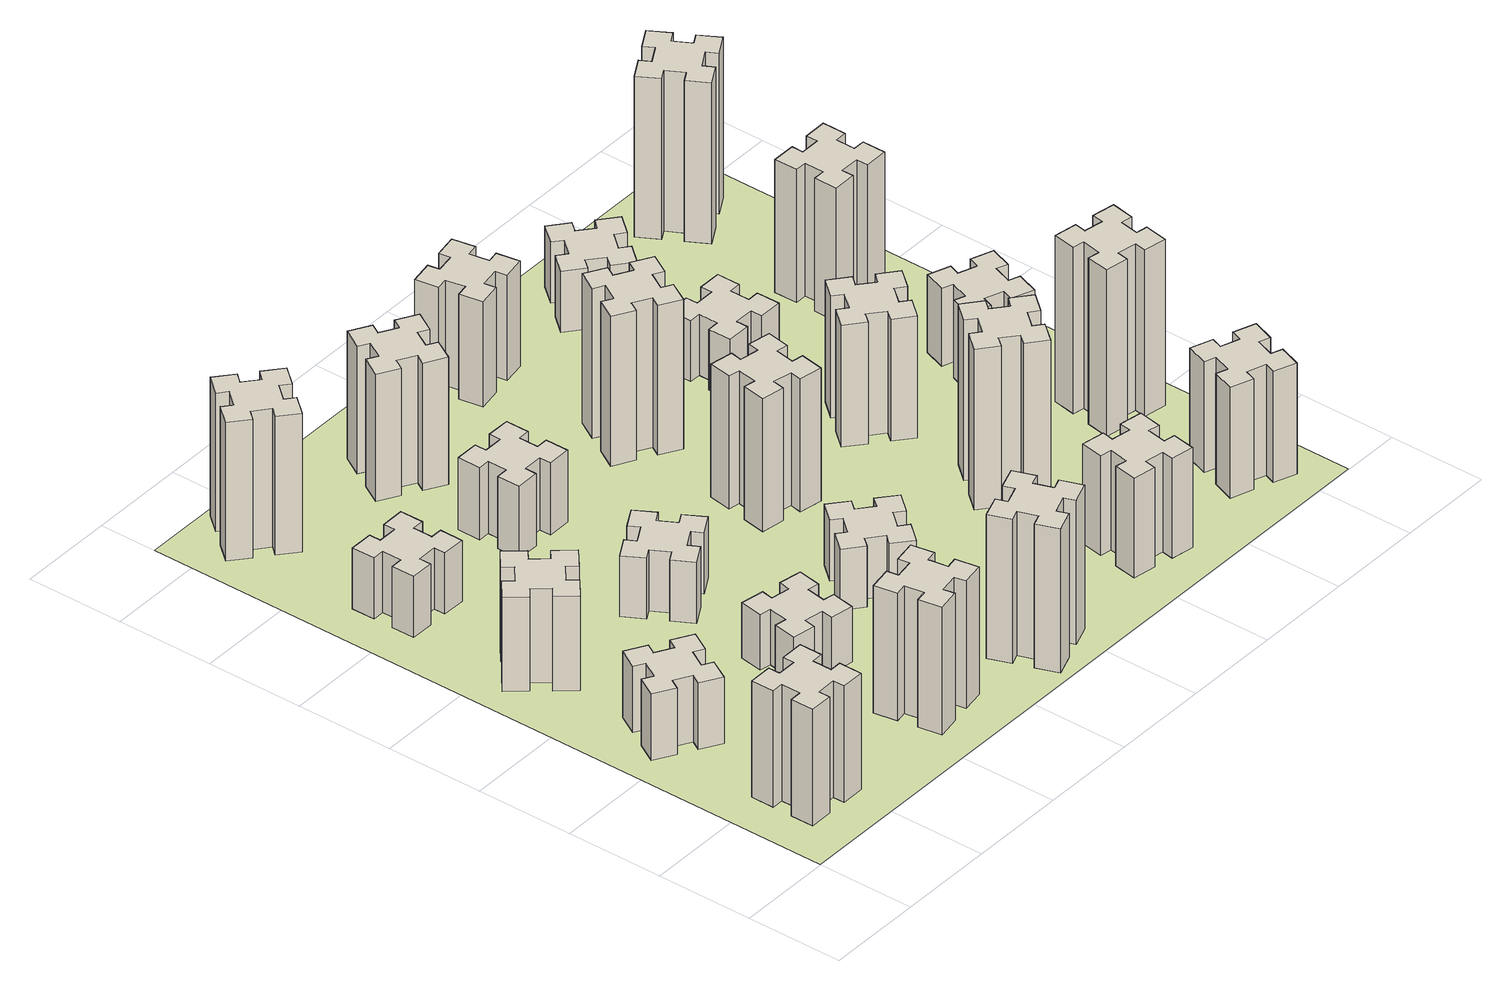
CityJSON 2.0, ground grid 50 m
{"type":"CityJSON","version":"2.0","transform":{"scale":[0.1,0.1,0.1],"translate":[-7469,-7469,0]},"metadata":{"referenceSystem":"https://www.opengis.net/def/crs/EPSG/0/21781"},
"CityObjects":{
"building1":{"type":"Building","attributes":{"class":"1000","function":"1000","usage":"1000","yearOfConstruction":2016,"roofType":"1000","measuredHeight":63,"storeysAboveGround":30,"storeysBelowGround":0},"geometry":[{"type":"Solid","lod":"1","boundaries":[[[[0,1,2,3,4,5,6,7,8,9,10,11,12,13,14,15,16,17,18,19]],[[17,16,20,21]],[[16,15,22,20]],[[15,14,23,22]],[[14,13,24,23]],[[13,12,25,24]],[[12,11,26,25]],[[11,10,27,26]],[[10,9,28,27]],[[9,8,29,28]],[[8,7,30,29]],[[7,6,31,30]],[[6,5,32,31]],[[5,4,33,32]],[[4,3,34,33]],[[3,2,35,34]],[[2,1,36,35]],[[1,0,37,36]],[[0,19,38,37]],[[19,18,39,38]],[[18,17,21,39]],[[24,25,26,27,28,29,30,31,32,33,34,35,36,37,38,39,21,20,22,23]]]]}]},
"building2":{"type":"Building","attributes":{"class":"1000","function":"1000","usage":"1000","yearOfConstruction":2016,"roofType":"1000","measuredHeight":36,"storeysAboveGround":30,"storeysBelowGround":0},"geometry":[{"type":"Solid","lod":"1","boundaries":[[[[40,41,42,43,44,45,46,47,48,49,50,51,52,53,54,55,56,57,58,59]],[[57,56,60,61]],[[56,55,62,60]],[[55,54,63,62]],[[54,53,64,63]],[[53,52,65,64]],[[52,51,66,65]],[[51,50,67,66]],[[50,49,68,67]],[[49,48,69,68]],[[48,47,70,69]],[[47,46,71,70]],[[46,45,72,71]],[[45,44,73,72]],[[44,43,74,73]],[[43,42,75,74]],[[42,41,76,75]],[[41,40,77,76]],[[40,59,78,77]],[[59,58,79,78]],[[58,57,61,79]],[[64,65,66,67,68,69,70,71,72,73,74,75,76,77,78,79,61,60,62,63]]]]}]},
"building3":{"type":"Building","attributes":{"class":"1000","function":"1000","usage":"1000","yearOfConstruction":2016,"roofType":"1000","measuredHeight":51,"storeysAboveGround":30,"storeysBelowGround":0},"geometry":[{"type":"Solid","lod":"1","boundaries":[[[[80,81,82,83,84,85,86,87,88,89,90,91,92,93,94,95,96,97,98,99]],[[97,96,100,101]],[[96,95,102,100]],[[95,94,103,102]],[[94,93,104,103]],[[93,92,105,104]],[[92,91,106,105]],[[91,90,107,106]],[[90,89,108,107]],[[89,88,109,108]],[[88,87,110,109]],[[87,86,111,110]],[[86,85,112,111]],[[85,84,113,112]],[[84,83,114,113]],[[83,82,115,114]],[[82,81,116,115]],[[81,80,117,116]],[[80,99,118,117]],[[99,98,119,118]],[[98,97,101,119]],[[104,105,106,107,108,109,110,111,112,113,114,115,116,117,118,119,101,100,102,103]]]]}]},
"building4":{"type":"Building","attributes":{"class":"1000","function":"1000","usage":"1000","yearOfConstruction":2016,"roofType":"1000","measuredHeight":33,"storeysAboveGround":30,"storeysBelowGround":0},"geometry":[{"type":"Solid","lod":"1","boundaries":[[[[120,121,122,123,124,125,126,127,128,129,130,131,132,133,134,135,136,137,138,139]],[[137,136,140,141]],[[136,135,142,140]],[[135,134,143,142]],[[134,133,144,143]],[[133,132,145,144]],[[132,131,146,145]],[[131,130,147,146]],[[130,129,148,147]],[[129,128,149,148]],[[128,127,150,149]],[[127,126,151,150]],[[126,125,152,151]],[[125,124,153,152]],[[124,123,154,153]],[[123,122,155,154]],[[122,121,156,155]],[[121,120,157,156]],[[120,139,158,157]],[[139,138,159,158]],[[138,137,141,159]],[[144,145,146,147,148,149,150,151,152,153,154,155,156,157,158,159,141,140,142,143]]]]}]},
"building5":{"type":"Building","attributes":{"class":"1000","function":"1000","usage":"1000","yearOfConstruction":2016,"roofType":"1000","measuredHeight":69,"storeysAboveGround":30,"storeysBelowGround":0},"geometry":[{"type":"Solid","lod":"1","boundaries":[[[[160,161,162,163,164,165,166,167,168,169,170,171,172,173,174,175,176,177,178,179]],[[177,176,180,181]],[[176,175,182,180]],[[175,174,183,182]],[[174,173,184,183]],[[173,172,185,184]],[[172,171,186,185]],[[171,170,187,186]],[[170,169,188,187]],[[169,168,189,188]],[[168,167,190,189]],[[167,166,191,190]],[[166,165,192,191]],[[165,164,193,192]],[[164,163,194,193]],[[163,162,195,194]],[[162,161,196,195]],[[161,160,197,196]],[[160,179,198,197]],[[179,178,199,198]],[[178,177,181,199]],[[184,185,186,187,188,189,190,191,192,193,194,195,196,197,198,199,181,180,182,183]]]]}]},
"building6":{"type":"Building","attributes":{"class":"1000","function":"1000","usage":"1000","yearOfConstruction":2016,"roofType":"1000","measuredHeight":75,"storeysAboveGround":30,"storeysBelowGround":0},"geometry":[{"type":"Solid","lod":"1","boundaries":[[[[200,201,202,203,204,205,206,207,208,209,210,211,212,213,214,215,216,217,218,219]],[[217,216,220,221]],[[216,215,222,220]],[[215,214,223,222]],[[214,213,224,223]],[[213,212,225,224]],[[212,211,226,225]],[[211,210,227,226]],[[210,209,228,227]],[[209,208,229,228]],[[208,207,230,229]],[[207,206,231,230]],[[206,205,232,231]],[[205,204,233,232]],[[204,203,234,233]],[[203,202,235,234]],[[202,201,236,235]],[[201,200,237,236]],[[200,219,238,237]],[[219,218,239,238]],[[218,217,221,239]],[[224,225,226,227,228,229,230,231,232,233,234,235,236,237,238,239,221,220,222,223]]]]}]},
"building7":{"type":"Building","attributes":{"class":"1000","function":"1000","usage":"1000","yearOfConstruction":2016,"roofType":"1000","measuredHeight":30,"storeysAboveGround":30,"storeysBelowGround":0},"geometry":[{"type":"Solid","lod":"1","boundaries":[[[[240,241,242,243,244,245,246,247,248,249,250,251,252,253,254,255,256,257,258,259]],[[257,256,260,261]],[[256,255,262,260]],[[255,254,263,262]],[[254,253,264,263]],[[253,252,265,264]],[[252,251,266,265]],[[251,250,267,266]],[[250,249,268,267]],[[249,248,269,268]],[[248,247,270,269]],[[247,246,271,270]],[[246,245,272,271]],[[245,244,273,272]],[[244,243,274,273]],[[243,242,275,274]],[[242,241,276,275]],[[241,240,277,276]],[[240,259,278,277]],[[259,258,279,278]],[[258,257,261,279]],[[264,265,266,267,268,269,270,271,272,273,274,275,276,277,278,279,261,260,262,263]]]]}]},
"building8":{"type":"Building","attributes":{"class":"1000","function":"1000","usage":"1000","yearOfConstruction":2016,"roofType":"1000","measuredHeight":33,"storeysAboveGround":30,"storeysBelowGround":0},"geometry":[{"type":"Solid","lod":"1","boundaries":[[[[280,281,282,283,284,285,286,287,288,289,290,291,292,293,294,295,296,297,298,299]],[[297,296,300,301]],[[296,295,302,300]],[[295,294,303,302]],[[294,293,304,303]],[[293,292,305,304]],[[292,291,306,305]],[[291,290,307,306]],[[290,289,308,307]],[[289,288,309,308]],[[288,287,310,309]],[[287,286,311,310]],[[286,285,312,311]],[[285,284,313,312]],[[284,283,314,313]],[[283,282,315,314]],[[282,281,316,315]],[[281,280,317,316]],[[280,299,318,317]],[[299,298,319,318]],[[298,297,301,319]],[[304,305,306,307,308,309,310,311,312,313,314,315,316,317,318,319,301,300,302,303]]]]}]},
"building9":{"type":"Building","attributes":{"class":"1000","function":"1000","usage":"1000","yearOfConstruction":2016,"roofType":"1000","measuredHeight":39,"storeysAboveGround":30,"storeysBelowGround":0},"geometry":[{"type":"Solid","lod":"1","boundaries":[[[[320,321,322,323,324,325,326,327,328,329,330,331,332,333,334,335,336,337,338,339]],[[337,336,340,341]],[[336,335,342,340]],[[335,334,343,342]],[[334,333,344,343]],[[333,332,345,344]],[[332,331,346,345]],[[331,330,347,346]],[[330,329,348,347]],[[329,328,349,348]],[[328,327,350,349]],[[327,326,351,350]],[[326,325,352,351]],[[325,324,353,352]],[[324,323,354,353]],[[323,322,355,354]],[[322,321,356,355]],[[321,320,357,356]],[[320,339,358,357]],[[339,338,359,358]],[[338,337,341,359]],[[344,345,346,347,348,349,350,351,352,353,354,355,356,357,358,359,341,340,342,343]]]]}]},
"building10":{"type":"Building","attributes":{"class":"1000","function":"1000","usage":"1000","yearOfConstruction":2016,"roofType":"1000","measuredHeight":78,"storeysAboveGround":30,"storeysBelowGround":0},"geometry":[{"type":"Solid","lod":"1","boundaries":[[[[360,361,362,363,364,365,366,367,368,369,370,371,372,373,374,375,376,377,378,379]],[[377,376,380,381]],[[376,375,382,380]],[[375,374,383,382]],[[374,373,384,383]],[[373,372,385,384]],[[372,371,386,385]],[[371,370,387,386]],[[370,369,388,387]],[[369,368,389,388]],[[368,367,390,389]],[[367,366,391,390]],[[366,365,392,391]],[[365,364,393,392]],[[364,363,394,393]],[[363,362,395,394]],[[362,361,396,395]],[[361,360,397,396]],[[360,379,398,397]],[[379,378,399,398]],[[378,377,381,399]],[[384,385,386,387,388,389,390,391,392,393,394,395,396,397,398,399,381,380,382,383]]]]}]},
"building11":{"type":"Building","attributes":{"class":"1000","function":"1000","usage":"1000","yearOfConstruction":2016,"roofType":"1000","measuredHeight":69,"storeysAboveGround":30,"storeysBelowGround":0},"geometry":[{"type":"Solid","lod":"1","boundaries":[[[[400,401,402,403,404,405,406,407,408,409,410,411,412,413,414,415,416,417,418,419]],[[417,416,420,421]],[[416,415,422,420]],[[415,414,423,422]],[[414,413,424,423]],[[413,412,425,424]],[[412,411,426,425]],[[411,410,427,426]],[[410,409,428,427]],[[409,408,429,428]],[[408,407,430,429]],[[407,406,431,430]],[[406,405,432,431]],[[405,404,433,432]],[[404,403,434,433]],[[403,402,435,434]],[[402,401,436,435]],[[401,400,437,436]],[[400,419,438,437]],[[419,418,439,438]],[[418,417,421,439]],[[424,425,426,427,428,429,430,431,432,433,434,435,436,437,438,439,421,420,422,423]]]]}]},
"building12":{"type":"Building","attributes":{"class":"1000","function":"1000","usage":"1000","yearOfConstruction":2016,"roofType":"1000","measuredHeight":33,"storeysAboveGround":30,"storeysBelowGround":0},"geometry":[{"type":"Solid","lod":"1","boundaries":[[[[440,441,442,443,444,445,446,447,448,449,450,451,452,453,454,455,456,457,458,459]],[[457,456,460,461]],[[456,455,462,460]],[[455,454,463,462]],[[454,453,464,463]],[[453,452,465,464]],[[452,451,466,465]],[[451,450,467,466]],[[450,449,468,467]],[[449,448,469,468]],[[448,447,470,469]],[[447,446,471,470]],[[446,445,472,471]],[[445,444,473,472]],[[444,443,474,473]],[[443,442,475,474]],[[442,441,476,475]],[[441,440,477,476]],[[440,459,478,477]],[[459,458,479,478]],[[458,457,461,479]],[[464,465,466,467,468,469,470,471,472,473,474,475,476,477,478,479,461,460,462,463]]]]}]},
"building13":{"type":"Building","attributes":{"class":"1000","function":"1000","usage":"1000","yearOfConstruction":2016,"roofType":"1000","measuredHeight":72,"storeysAboveGround":30,"storeysBelowGround":0},"geometry":[{"type":"Solid","lod":"1","boundaries":[[[[480,481,482,483,484,485,486,487,488,489,490,491,492,493,494,495,496,497,498,499]],[[497,496,500,501]],[[496,495,502,500]],[[495,494,503,502]],[[494,493,504,503]],[[493,492,505,504]],[[492,491,506,505]],[[491,490,507,506]],[[490,489,508,507]],[[489,488,509,508]],[[488,487,510,509]],[[487,486,511,510]],[[486,485,512,511]],[[485,484,513,512]],[[484,483,514,513]],[[483,482,515,514]],[[482,481,516,515]],[[481,480,517,516]],[[480,499,518,517]],[[499,498,519,518]],[[498,497,501,519]],[[504,505,506,507,508,509,510,511,512,513,514,515,516,517,518,519,501,500,502,503]]]]}]},
"building14":{"type":"Building","attributes":{"class":"1000","function":"1000","usage":"1000","yearOfConstruction":2016,"roofType":"1000","measuredHeight":81,"storeysAboveGround":30,"storeysBelowGround":0},"geometry":[{"type":"Solid","lod":"1","boundaries":[[[[520,521,522,523,524,525,526,527,528,529,530,531,532,533,534,535,536,537,538,539]],[[537,536,540,541]],[[536,535,542,540]],[[535,534,543,542]],[[534,533,544,543]],[[533,532,545,544]],[[532,531,546,545]],[[531,530,547,546]],[[530,529,548,547]],[[529,528,549,548]],[[528,527,550,549]],[[527,526,551,550]],[[526,525,552,551]],[[525,524,553,552]],[[524,523,554,553]],[[523,522,555,554]],[[522,521,556,555]],[[521,520,557,556]],[[520,539,558,557]],[[539,538,559,558]],[[538,537,541,559]],[[544,545,546,547,548,549,550,551,552,553,554,555,556,557,558,559,541,540,542,543]]]]}]},
"building15":{"type":"Building","attributes":{"class":"1000","function":"1000","usage":"1000","yearOfConstruction":2016,"roofType":"1000","measuredHeight":54,"storeysAboveGround":30,"storeysBelowGround":0},"geometry":[{"type":"Solid","lod":"1","boundaries":[[[[560,561,562,563,564,565,566,567,568,569,570,571,572,573,574,575,576,577,578,579]],[[577,576,580,581]],[[576,575,582,580]],[[575,574,583,582]],[[574,573,584,583]],[[573,572,585,584]],[[572,571,586,585]],[[571,570,587,586]],[[570,569,588,587]],[[569,568,589,588]],[[568,567,590,589]],[[567,566,591,590]],[[566,565,592,591]],[[565,564,593,592]],[[564,563,594,593]],[[563,562,595,594]],[[562,561,596,595]],[[561,560,597,596]],[[560,579,598,597]],[[579,578,599,598]],[[578,577,581,599]],[[584,585,586,587,588,589,590,591,592,593,594,595,596,597,598,599,581,580,582,583]]]]}]},
"building16":{"type":"Building","attributes":{"class":"1000","function":"1000","usage":"1000","yearOfConstruction":2016,"roofType":"1000","measuredHeight":57,"storeysAboveGround":30,"storeysBelowGround":0},"geometry":[{"type":"Solid","lod":"1","boundaries":[[[[600,601,602,603,604,605,606,607,608,609,610,611,612,613,614,615,616,617,618,619]],[[617,616,620,621]],[[616,615,622,620]],[[615,614,623,622]],[[614,613,624,623]],[[613,612,625,624]],[[612,611,626,625]],[[611,610,627,626]],[[610,609,628,627]],[[609,608,629,628]],[[608,607,630,629]],[[607,606,631,630]],[[606,605,632,631]],[[605,604,633,632]],[[604,603,634,633]],[[603,602,635,634]],[[602,601,636,635]],[[601,600,637,636]],[[600,619,638,637]],[[619,618,639,638]],[[618,617,621,639]],[[624,625,626,627,628,629,630,631,632,633,634,635,636,637,638,639,621,620,622,623]]]]}]},
"building17":{"type":"Building","attributes":{"class":"1000","function":"1000","usage":"1000","yearOfConstruction":2016,"roofType":"1000","measuredHeight":87,"storeysAboveGround":30,"storeysBelowGround":0},"geometry":[{"type":"Solid","lod":"1","boundaries":[[[[640,641,642,643,644,645,646,647,648,649,650,651,652,653,654,655,656,657,658,659]],[[657,656,660,661]],[[656,655,662,660]],[[655,654,663,662]],[[654,653,664,663]],[[653,652,665,664]],[[652,651,666,665]],[[651,650,667,666]],[[650,649,668,667]],[[649,648,669,668]],[[648,647,670,669]],[[647,646,671,670]],[[646,645,672,671]],[[645,644,673,672]],[[644,643,674,673]],[[643,642,675,674]],[[642,641,676,675]],[[641,640,677,676]],[[640,659,678,677]],[[659,658,679,678]],[[658,657,661,679]],[[664,665,666,667,668,669,670,671,672,673,674,675,676,677,678,679,661,660,662,663]]]]}]},
"building18":{"type":"Building","attributes":{"class":"1000","function":"1000","usage":"1000","yearOfConstruction":2016,"roofType":"1000","measuredHeight":66,"storeysAboveGround":30,"storeysBelowGround":0},"geometry":[{"type":"Solid","lod":"1","boundaries":[[[[680,681,682,683,684,685,686,687,688,689,690,691,692,693,694,695,696,697,698,699]],[[697,696,700,701]],[[696,695,702,700]],[[695,694,703,702]],[[694,693,704,703]],[[693,692,705,704]],[[692,691,706,705]],[[691,690,707,706]],[[690,689,708,707]],[[689,688,709,708]],[[688,687,710,709]],[[687,686,711,710]],[[686,685,712,711]],[[685,684,713,712]],[[684,683,714,713]],[[683,682,715,714]],[[682,681,716,715]],[[681,680,717,716]],[[680,699,718,717]],[[699,698,719,718]],[[698,697,701,719]],[[704,705,706,707,708,709,710,711,712,713,714,715,716,717,718,719,701,700,702,703]]]]}]},
"building19":{"type":"Building","attributes":{"class":"1000","function":"1000","usage":"1000","yearOfConstruction":2016,"roofType":"1000","measuredHeight":33,"storeysAboveGround":30,"storeysBelowGround":0},"geometry":[{"type":"Solid","lod":"1","boundaries":[[[[720,721,722,723,724,725,726,727,728,729,730,731,732,733,734,735,736,737,738,739]],[[737,736,740,741]],[[736,735,742,740]],[[735,734,743,742]],[[734,733,744,743]],[[733,732,745,744]],[[732,731,746,745]],[[731,730,747,746]],[[730,729,748,747]],[[729,728,749,748]],[[728,727,750,749]],[[727,726,751,750]],[[726,725,752,751]],[[725,724,753,752]],[[724,723,754,753]],[[723,722,755,754]],[[722,721,756,755]],[[721,720,757,756]],[[720,739,758,757]],[[739,738,759,758]],[[738,737,741,759]],[[744,745,746,747,748,749,750,751,752,753,754,755,756,757,758,759,741,740,742,743]]]]}]},
"building20":{"type":"Building","attributes":{"class":"1000","function":"1000","usage":"1000","yearOfConstruction":2016,"roofType":"1000","measuredHeight":60,"storeysAboveGround":30,"storeysBelowGround":0},"geometry":[{"type":"Solid","lod":"1","boundaries":[[[[760,761,762,763,764,765,766,767,768,769,770,771,772,773,774,775,776,777,778,779]],[[777,776,780,781]],[[776,775,782,780]],[[775,774,783,782]],[[774,773,784,783]],[[773,772,785,784]],[[772,771,786,785]],[[771,770,787,786]],[[770,769,788,787]],[[769,768,789,788]],[[768,767,790,789]],[[767,766,791,790]],[[766,765,792,791]],[[765,764,793,792]],[[764,763,794,793]],[[763,762,795,794]],[[762,761,796,795]],[[761,760,797,796]],[[760,779,798,797]],[[779,778,799,798]],[[778,777,781,799]],[[784,785,786,787,788,789,790,791,792,793,794,795,796,797,798,799,781,780,782,783]]]]}]},
"building21":{"type":"Building","attributes":{"class":"1000","function":"1000","usage":"1000","yearOfConstruction":2016,"roofType":"1000","measuredHeight":33,"storeysAboveGround":30,"storeysBelowGround":0},"geometry":[{"type":"Solid","lod":"1","boundaries":[[[[800,801,802,803,804,805,806,807,808,809,810,811,812,813,814,815,816,817,818,819]],[[817,816,820,821]],[[816,815,822,820]],[[815,814,823,822]],[[814,813,824,823]],[[813,812,825,824]],[[812,811,826,825]],[[811,810,827,826]],[[810,809,828,827]],[[809,808,829,828]],[[808,807,830,829]],[[807,806,831,830]],[[806,805,832,831]],[[805,804,833,832]],[[804,803,834,833]],[[803,802,835,834]],[[802,801,836,835]],[[801,800,837,836]],[[800,819,838,837]],[[819,818,839,838]],[[818,817,821,839]],[[824,825,826,827,828,829,830,831,832,833,834,835,836,837,838,839,821,820,822,823]]]]}]},
"building22":{"type":"Building","attributes":{"class":"1000","function":"1000","usage":"1000","yearOfConstruction":2016,"roofType":"1000","measuredHeight":90,"storeysAboveGround":30,"storeysBelowGround":0},"geometry":[{"type":"Solid","lod":"1","boundaries":[[[[840,841,842,843,844,845,846,847,848,849,850,851,852,853,854,855,856,857,858,859]],[[857,856,860,861]],[[856,855,862,860]],[[855,854,863,862]],[[854,853,864,863]],[[853,852,865,864]],[[852,851,866,865]],[[851,850,867,866]],[[850,849,868,867]],[[849,848,869,868]],[[848,847,870,869]],[[847,846,871,870]],[[846,845,872,871]],[[845,844,873,872]],[[844,843,874,873]],[[843,842,875,874]],[[842,841,876,875]],[[841,840,877,876]],[[840,859,878,877]],[[859,858,879,878]],[[858,857,861,879]],[[864,865,866,867,868,869,870,871,872,873,874,875,876,877,878,879,861,860,862,863]]]]}]},
"building23":{"type":"Building","attributes":{"class":"1000","function":"1000","usage":"1000","yearOfConstruction":2016,"roofType":"1000","measuredHeight":42,"storeysAboveGround":30,"storeysBelowGround":0},"geometry":[{"type":"Solid","lod":"1","boundaries":[[[[880,881,882,883,884,885,886,887,888,889,890,891,892,893,894,895,896,897,898,899]],[[897,896,900,901]],[[896,895,902,900]],[[895,894,903,902]],[[894,893,904,903]],[[893,892,905,904]],[[892,891,906,905]],[[891,890,907,906]],[[890,889,908,907]],[[889,888,909,908]],[[888,887,910,909]],[[887,886,911,910]],[[886,885,912,911]],[[885,884,913,912]],[[884,883,914,913]],[[883,882,915,914]],[[882,881,916,915]],[[881,880,917,916]],[[880,899,918,917]],[[899,898,919,918]],[[898,897,901,919]],[[904,905,906,907,908,909,910,911,912,913,914,915,916,917,918,919,901,900,902,903]]]]}]},
"building24":{"type":"Building","attributes":{"class":"1000","function":"1000","usage":"1000","yearOfConstruction":2016,"roofType":"1000","measuredHeight":72,"storeysAboveGround":30,"storeysBelowGround":0},"geometry":[{"type":"Solid","lod":"1","boundaries":[[[[920,921,922,923,924,925,926,927,928,929,930,931,932,933,934,935,936,937,938,939]],[[937,936,940,941]],[[936,935,942,940]],[[935,934,943,942]],[[934,933,944,943]],[[933,932,945,944]],[[932,931,946,945]],[[931,930,947,946]],[[930,929,948,947]],[[929,928,949,948]],[[928,927,950,949]],[[927,926,951,950]],[[926,925,952,951]],[[925,924,953,952]],[[924,923,954,953]],[[923,922,955,954]],[[922,921,956,955]],[[921,920,957,956]],[[920,939,958,957]],[[939,938,959,958]],[[938,937,941,959]],[[944,945,946,947,948,949,950,951,952,953,954,955,956,957,958,959,941,940,942,943]]]]}]},
"building25":{"type":"Building","attributes":{"class":"1000","function":"1000","usage":"1000","yearOfConstruction":2016,"roofType":"1000","measuredHeight":87,"storeysAboveGround":30,"storeysBelowGround":0},"geometry":[{"type":"Solid","lod":"1","boundaries":[[[[960,961,962,963,964,965,966,967,968,969,970,971,972,973,974,975,976,977,978,979]],[[977,976,980,981]],[[976,975,982,980]],[[975,974,983,982]],[[974,973,984,983]],[[973,972,985,984]],[[972,971,986,985]],[[971,970,987,986]],[[970,969,988,987]],[[969,968,989,988]],[[968,967,990,989]],[[967,966,991,990]],[[966,965,992,991]],[[965,964,993,992]],[[964,963,994,993]],[[963,962,995,994]],[[962,961,996,995]],[[961,960,997,996]],[[960,979,998,997]],[[979,978,999,998]],[[978,977,981,999]],[[984,985,986,987,988,989,990,991,992,993,994,995,996,997,998,999,981,980,982,983]]]]}]},
"landuse1":{"type":"LandUse","attributes":{"name":"plot1","function":"1010"},"geometry":[{"type":"MultiSurface","lod":"1","boundaries":[[[1000,1001,1002,1003]]]}]}
},
"vertices":[
[265,425,0],[265,325,0],[205,325,0],[205,205,0],[325,205,0],[325,265,0],[425,265,0],[425,205,0],[545,205,0],[545,325,0],[485,325,0],[485,425,0],[545,425,0],[545,545,0],[425,545,0],[425,485,0],[325,485,0],[325,545,0],[205,545,0],[205,425,0],[325,485,630],[325,545,630],[425,485,630],[425,545,630],[545,545,630],[545,425,630],[485,425,630],[485,325,630],[545,325,630],[545,205,630],[425,205,630],[425,265,630],[325,265,630],[325,205,630],[205,205,630],[205,325,630],[265,325,630],[265,425,630],[205,425,630],[205,545,630],
[305,1214,0],[255,1127,0],[203,1157,0],[143,1053,0],[247,993,0],[277,1045,0],[364,995,0],[334,943,0],[438,883,0],[498,987,0],[446,1017,0],[496,1104,0],[548,1074,0],[608,1178,0],[504,1238,0],[474,1186,0],[387,1236,0],[417,1288,0],[313,1348,0],[253,1244,0],[387,1236,360],[417,1288,360],[474,1186,360],[504,1238,360],[608,1178,360],[548,1074,360],[496,1104,360],[446,1017,360],[498,987,360],[438,883,360],[334,943,360],[364,995,360],[277,1045,360],[247,993,360],[143,1053,360],[203,1157,360],[255,1127,360],[305,1214,360],[253,1244,360],[313,1348,360],
[492,1888,0],[427,1964,0],[473,2003,0],[396,2095,0],[304,2018,0],[343,1972,0],[266,1907,0],[228,1953,0],[136,1876,0],[213,1784,0],[259,1823,0],[323,1746,0],[277,1708,0],[354,1616,0],[446,1693,0],[408,1739,0],[484,1803,0],[523,1757,0],[615,1834,0],[538,1926,0],[484,1803,510],[523,1757,510],[408,1739,510],[446,1693,510],[354,1616,510],[277,1708,510],[323,1746,510],[259,1823,510],[213,1784,510],[136,1876,510],[228,1953,510],[266,1907,510],[343,1972,510],[304,2018,510],[396,2095,510],[473,2003,510],[427,1964,510],[492,1888,510],[538,1926,510],[615,1834,510],
[485,2545,0],[485,2645,0],[545,2645,0],[545,2765,0],[425,2765,0],[425,2705,0],[325,2705,0],[325,2765,0],[205,2765,0],[205,2645,0],[265,2645,0],[265,2545,0],[205,2545,0],[205,2425,0],[325,2425,0],[325,2485,0],[425,2485,0],[425,2425,0],[545,2425,0],[545,2545,0],[425,2485,330],[425,2425,330],[325,2485,330],[325,2425,330],[205,2425,330],[205,2545,330],[265,2545,330],[265,2645,330],[205,2645,330],[205,2765,330],[325,2765,330],[325,2705,330],[425,2705,330],[425,2765,330],[545,2765,330],[545,2645,330],[485,2645,330],[485,2545,330],[545,2545,330],[545,2425,330],
[1332,345,0],[1315,444,0],[1374,454,0],[1353,572,0],[1235,551,0],[1245,492,0],[1147,475,0],[1137,534,0],[1018,513,0],[1039,395,0],[1098,405,0],[1116,307,0],[1057,297,0],[1077,178,0],[1196,199,0],[1185,258,0],[1284,276,0],[1294,217,0],[1412,237,0],[1391,356,0],[1284,276,690],[1294,217,690],[1185,258,690],[1196,199,690],[1077,178,690],[1057,297,690],[1116,307,690],[1098,405,690],[1039,395,690],[1018,513,690],[1137,534,690],[1147,475,690],[1245,492,690],[1235,551,690],[1353,572,690],[1374,454,690],[1315,444,690],[1332,345,690],[1391,356,690],[1412,237,690],
[484,3487,0],[408,3552,0],[446,3598,0],[354,3675,0],[277,3583,0],[323,3544,0],[259,3468,0],[213,3506,0],[136,3414,0],[228,3337,0],[266,3383,0],[343,3319,0],[304,3273,0],[396,3196,0],[473,3288,0],[427,3326,0],[492,3403,0],[538,3364,0],[615,3456,0],[523,3533,0],[492,3403,750],[538,3364,750],[427,3326,750],[473,3288,750],[396,3196,750],[304,3273,750],[343,3319,750],[266,3383,750],[228,3337,750],[136,3414,750],[213,3506,750],[259,3468,750],[323,3544,750],[277,3583,750],[354,3675,750],[446,3598,750],[408,3552,750],[484,3487,750],[523,3533,750],[615,3456,750],
[1016,1084,0],[998,985,0],[939,996,0],[918,877,0],[1037,857,0],[1047,916,0],[1145,898,0],[1135,839,0],[1253,818,0],[1274,937,0],[1215,947,0],[1232,1045,0],[1291,1035,0],[1312,1153,0],[1194,1174,0],[1184,1115,0],[1085,1132,0],[1096,1191,0],[977,1212,0],[957,1094,0],[1085,1132,300],[1096,1191,300],[1184,1115,300],[1194,1174,300],[1312,1153,300],[1291,1035,300],[1232,1045,300],[1215,947,300],[1274,937,300],[1253,818,300],[1135,839,300],[1145,898,300],[1047,916,300],[1037,857,300],[918,877,300],[939,996,300],[998,985,300],[1016,1084,300],[957,1094,300],[977,1212,300],
[1127,1635,0],[1214,1685,0],[1244,1633,0],[1348,1693,0],[1288,1797,0],[1236,1767,0],[1186,1854,0],[1238,1884,0],[1178,1988,0],[1074,1928,0],[1104,1876,0],[1017,1826,0],[987,1878,0],[883,1818,0],[943,1714,0],[995,1744,0],[1045,1657,0],[993,1627,0],[1053,1523,0],[1157,1583,0],[1045,1657,330],[993,1627,330],[995,1744,330],[943,1714,330],[883,1818,330],[987,1878,330],[1017,1826,330],[1104,1876,330],[1074,1928,330],[1178,1988,330],[1238,1884,330],[1186,1854,330],[1236,1767,330],[1288,1797,330],[1348,1693,330],[1244,1633,330],[1214,1685,330],[1127,1635,330],[1157,1583,330],[1053,1523,330],
[1005,2645,0],[1005,2545,0],[945,2545,0],[945,2425,0],[1065,2425,0],[1065,2485,0],[1165,2485,0],[1165,2425,0],[1285,2425,0],[1285,2545,0],[1225,2545,0],[1225,2645,0],[1285,2645,0],[1285,2765,0],[1165,2765,0],[1165,2705,0],[1065,2705,0],[1065,2765,0],[945,2765,0],[945,2645,0],[1065,2705,390],[1065,2765,390],[1165,2705,390],[1165,2765,390],[1285,2765,390],[1285,2645,390],[1225,2645,390],[1225,2545,390],[1285,2545,390],[1285,2425,390],[1165,2425,390],[1165,2485,390],[1065,2485,390],[1065,2425,390],[945,2425,390],[945,2545,390],[1005,2545,390],[1005,2645,390],[945,2645,390],[945,2765,390],
[1976,266,0],[1942,360,0],[1998,380,0],[1957,493,0],[1844,452,0],[1865,396,0],[1771,362,0],[1750,418,0],[1637,377,0],[1679,264,0],[1735,285,0],[1769,191,0],[1713,170,0],[1754,57,0],[1867,99,0],[1846,155,0],[1940,189,0],[1960,133,0],[2073,174,0],[2032,287,0],[1940,189,780],[1960,133,780],[1846,155,780],[1867,99,780],[1754,57,780],[1713,170,780],[1769,191,780],[1735,285,780],[1679,264,780],[1637,377,780],[1750,418,780],[1771,362,780],[1865,396,780],[1844,452,780],[1957,493,780],[1998,380,780],[1942,360,780],[1976,266,780],[2032,287,780],[2073,174,780],
[1017,3165,0],[1104,3115,0],[1074,3063,0],[1178,3003,0],[1238,3107,0],[1186,3137,0],[1236,3224,0],[1288,3194,0],[1348,3298,0],[1244,3358,0],[1214,3306,0],[1127,3356,0],[1157,3408,0],[1053,3468,0],[993,3364,0],[1045,3334,0],[995,3247,0],[943,3277,0],[883,3173,0],[987,3113,0],[995,3247,690],[943,3277,690],[1045,3334,690],[993,3364,690],[1053,3468,690],[1157,3408,690],[1127,3356,690],[1214,3306,690],[1244,3358,690],[1348,3298,690],[1288,3194,690],[1236,3224,690],[1186,3137,690],[1238,3107,690],[1178,3003,690],[1074,3063,690],[1104,3115,690],[1017,3165,690],[987,3113,690],[883,3173,690],
[1703,1224,0],[1639,1148,0],[1593,1186,0],[1516,1094,0],[1608,1017,0],[1646,1063,0],[1723,999,0],[1684,953,0],[1776,876,0],[1853,968,0],[1807,1006,0],[1872,1083,0],[1918,1044,0],[1995,1136,0],[1903,1213,0],[1864,1167,0],[1788,1232,0],[1826,1278,0],[1734,1355,0],[1657,1263,0],[1788,1232,330],[1826,1278,330],[1864,1167,330],[1903,1213,330],[1995,1136,330],[1918,1044,330],[1872,1083,330],[1807,1006,330],[1853,968,330],[1776,876,330],[1684,953,330],[1723,999,330],[1646,1063,330],[1608,1017,330],[1516,1094,330],[1593,1186,330],[1639,1148,330],[1703,1224,330],[1657,1263,330],[1734,1355,330],
[2024,1955,0],[1925,1972,0],[1936,2031,0],[1817,2052,0],[1797,1934,0],[1856,1924,0],[1838,1825,0],[1779,1836,0],[1758,1717,0],[1877,1697,0],[1887,1756,0],[1985,1738,0],[1975,1679,0],[2093,1658,0],[2114,1777,0],[2055,1787,0],[2072,1885,0],[2131,1875,0],[2152,1993,0],[2034,2014,0],[2072,1885,720],[2131,1875,720],[2055,1787,720],[2114,1777,720],[2093,1658,720],[1975,1679,720],[1985,1738,720],[1887,1756,720],[1877,1697,720],[1758,1717,720],[1779,1836,720],[1838,1825,720],[1856,1924,720],[1797,1934,720],[1817,2052,720],[1936,2031,720],[1925,1972,720],[2024,1955,720],[2034,2014,720],[2152,1993,720],
[2054,2666,0],[1967,2716,0],[1997,2768,0],[1893,2828,0],[1833,2724,0],[1885,2694,0],[1835,2607,0],[1783,2637,0],[1723,2533,0],[1827,2473,0],[1857,2525,0],[1944,2475,0],[1914,2423,0],[2018,2363,0],[2078,2467,0],[2026,2497,0],[2076,2584,0],[2128,2554,0],[2188,2658,0],[2084,2718,0],[2076,2584,810],[2128,2554,810],[2026,2497,810],[2078,2467,810],[2018,2363,810],[1914,2423,810],[1944,2475,810],[1857,2525,810],[1827,2473,810],[1723,2533,810],[1783,2637,810],[1835,2607,810],[1885,2694,810],[1833,2724,810],[1893,2828,810],[1997,2768,810],[1967,2716,810],[2054,2666,810],[2084,2718,810],[2188,2658,810],
[2764,475,0],[2665,492,0],[2676,551,0],[2557,572,0],[2537,454,0],[2596,444,0],[2578,345,0],[2519,356,0],[2498,237,0],[2617,217,0],[2627,276,0],[2725,258,0],[2715,199,0],[2833,178,0],[2854,297,0],[2795,307,0],[2812,405,0],[2871,395,0],[2892,513,0],[2774,534,0],[2812,405,540],[2871,395,540],[2795,307,540],[2854,297,540],[2833,178,540],[2715,199,540],[2725,258,540],[2627,276,540],[2617,217,540],[2498,237,540],[2519,356,540],[2578,345,540],[2596,444,540],[2537,454,540],[2557,572,540],[2676,551,540],[2665,492,540],[2764,475,540],[2774,534,540],[2892,513,540],
[1738,3465,0],[1756,3367,0],[1697,3357,0],[1717,3238,0],[1836,3259,0],[1825,3318,0],[1924,3336,0],[1934,3277,0],[2052,3297,0],[2031,3416,0],[1972,3405,0],[1955,3504,0],[2014,3514,0],[1993,3632,0],[1875,3611,0],[1885,3552,0],[1787,3535,0],[1777,3594,0],[1658,3573,0],[1679,3455,0],[1787,3535,570],[1777,3594,570],[1885,3552,570],[1875,3611,570],[1993,3632,570],[2014,3514,570],[1955,3504,570],[1972,3405,570],[2031,3416,570],[2052,3297,570],[1934,3277,570],[1924,3336,570],[1825,3318,570],[1836,3259,570],[1717,3238,570],[1697,3357,570],[1756,3367,570],[1738,3465,570],[1679,3455,570],[1658,3573,570],
[2804,1167,0],[2728,1232,0],[2766,1278,0],[2674,1355,0],[2597,1263,0],[2643,1224,0],[2579,1148,0],[2533,1186,0],[2456,1094,0],[2548,1017,0],[2586,1063,0],[2663,999,0],[2624,953,0],[2716,876,0],[2793,968,0],[2747,1006,0],[2812,1083,0],[2858,1044,0],[2935,1136,0],[2843,1213,0],[2812,1083,870],[2858,1044,870],[2747,1006,870],[2793,968,870],[2716,876,870],[2624,953,870],[2663,999,870],[2586,1063,870],[2548,1017,870],[2456,1094,870],[2533,1186,870],[2579,1148,870],[2643,1224,870],[2597,1263,870],[2674,1355,870],[2766,1278,870],[2728,1232,870],[2804,1167,870],[2843,1213,870],[2935,1136,870],
[2747,1746,0],[2812,1823,0],[2858,1784,0],[2935,1876,0],[2843,1953,0],[2804,1907,0],[2728,1972,0],[2766,2018,0],[2674,2095,0],[2597,2003,0],[2643,1964,0],[2579,1888,0],[2533,1926,0],[2456,1834,0],[2548,1757,0],[2586,1803,0],[2663,1739,0],[2624,1693,0],[2716,1616,0],[2793,1708,0],[2663,1739,660],[2624,1693,660],[2586,1803,660],[2548,1757,660],[2456,1834,660],[2533,1926,660],[2579,1888,660],[2643,1964,660],[2597,2003,660],[2674,2095,660],[2766,2018,660],[2728,1972,660],[2804,1907,660],[2843,1953,660],[2935,1876,660],[2858,1784,660],[2812,1823,660],[2747,1746,660],[2793,1708,660],[2716,1616,660],
[2545,2485,0],[2645,2485,0],[2645,2425,0],[2765,2425,0],[2765,2545,0],[2705,2545,0],[2705,2645,0],[2765,2645,0],[2765,2765,0],[2645,2765,0],[2645,2705,0],[2545,2705,0],[2545,2765,0],[2425,2765,0],[2425,2645,0],[2485,2645,0],[2485,2545,0],[2425,2545,0],[2425,2425,0],[2545,2425,0],[2485,2545,330],[2425,2545,330],[2485,2645,330],[2425,2645,330],[2425,2765,330],[2545,2765,330],[2545,2705,330],[2645,2705,330],[2645,2765,330],[2765,2765,330],[2765,2645,330],[2705,2645,330],[2705,2545,330],[2765,2545,330],[2765,2425,330],[2645,2425,330],[2645,2485,330],[2545,2485,330],[2545,2425,330],[2425,2425,330],
[3351,289,0],[3445,255,0],[3424,199,0],[3537,157,0],[3578,270,0],[3522,291,0],[3556,385,0],[3612,364,0],[3653,477,0],[3540,518,0],[3520,462,0],[3426,496,0],[3447,552,0],[3334,593,0],[3293,480,0],[3349,460,0],[3315,366,0],[3259,387,0],[3217,274,0],[3330,233,0],[3315,366,600],[3259,387,600],[3349,460,600],[3293,480,600],[3334,593,600],[3447,552,600],[3426,496,600],[3520,462,600],[3540,518,600],[3653,477,600],[3612,364,600],[3556,385,600],[3522,291,600],[3578,270,600],[3537,157,600],[3424,199,600],[3445,255,600],[3351,289,600],[3330,233,600],[3217,274,600],
[2543,3444,0],[2479,3368,0],[2433,3406,0],[2356,3314,0],[2448,3237,0],[2486,3283,0],[2563,3219,0],[2524,3173,0],[2616,3096,0],[2693,3188,0],[2647,3226,0],[2712,3303,0],[2758,3264,0],[2835,3356,0],[2743,3433,0],[2704,3387,0],[2628,3452,0],[2666,3498,0],[2574,3575,0],[2497,3483,0],[2628,3452,330],[2666,3498,330],[2704,3387,330],[2743,3433,330],[2835,3356,330],[2758,3264,330],[2712,3303,330],[2647,3226,330],[2693,3188,330],[2616,3096,330],[2524,3173,330],[2563,3219,330],[2486,3283,330],[2448,3237,330],[2356,3314,330],[2433,3406,330],[2479,3368,330],[2543,3444,330],[2497,3483,330],[2574,3575,330],
[3367,1016,0],[3465,998,0],[3455,939,0],[3573,918,0],[3594,1037,0],[3535,1047,0],[3552,1145,0],[3611,1135,0],[3632,1253,0],[3514,1274,0],[3504,1215,0],[3405,1232,0],[3416,1291,0],[3297,1312,0],[3277,1194,0],[3336,1184,0],[3318,1085,0],[3259,1096,0],[3238,977,0],[3357,957,0],[3318,1085,900],[3259,1096,900],[3336,1184,900],[3277,1194,900],[3297,1312,900],[3416,1291,900],[3405,1232,900],[3504,1215,900],[3514,1274,900],[3632,1253,900],[3611,1135,900],[3552,1145,900],[3535,1047,900],[3594,1037,900],[3573,918,900],[3455,939,900],[3465,998,900],[3367,1016,900],[3357,957,900],[3238,977,900],
[3420,1842,0],[3326,1876,0],[3347,1932,0],[3234,1973,0],[3193,1860,0],[3249,1840,0],[3215,1746,0],[3159,1767,0],[3117,1654,0],[3230,1613,0],[3251,1669,0],[3345,1635,0],[3324,1579,0],[3437,1537,0],[3478,1650,0],[3422,1671,0],[3456,1765,0],[3512,1744,0],[3553,1857,0],[3440,1898,0],[3456,1765,420],[3512,1744,420],[3422,1671,420],[3478,1650,420],[3437,1537,420],[3324,1579,420],[3345,1635,420],[3251,1669,420],[3230,1613,420],[3117,1654,420],[3159,1767,420],[3215,1746,420],[3249,1840,420],[3193,1860,420],[3234,1973,420],[3347,1932,420],[3326,1876,420],[3420,1842,420],[3440,1898,420],[3553,1857,420],
[3385,2705,0],[3285,2705,0],[3285,2765,0],[3165,2765,0],[3165,2645,0],[3225,2645,0],[3225,2545,0],[3165,2545,0],[3165,2425,0],[3285,2425,0],[3285,2485,0],[3385,2485,0],[3385,2425,0],[3505,2425,0],[3505,2545,0],[3445,2545,0],[3445,2645,0],[3505,2645,0],[3505,2765,0],[3385,2765,0],[3445,2645,720],[3505,2645,720],[3445,2545,720],[3505,2545,720],[3505,2425,720],[3385,2425,720],[3385,2485,720],[3285,2485,720],[3285,2425,720],[3165,2425,720],[3165,2545,720],[3225,2545,720],[3225,2645,720],[3165,2645,720],[3165,2765,720],[3285,2765,720],[3285,2705,720],[3385,2705,720],[3385,2765,720],[3505,2765,720],
[3456,3447,0],[3406,3534,0],[3458,3564,0],[3398,3668,0],[3294,3608,0],[3324,3556,0],[3237,3506,0],[3207,3558,0],[3103,3498,0],[3163,3394,0],[3215,3424,0],[3265,3337,0],[3213,3307,0],[3273,3203,0],[3377,3263,0],[3347,3315,0],[3434,3365,0],[3464,3313,0],[3568,3373,0],[3508,3477,0],[3434,3365,870],[3464,3313,870],[3347,3315,870],[3377,3263,870],[3273,3203,870],[3213,3307,870],[3265,3337,870],[3215,3424,870],[3163,3394,870],[3103,3498,870],[3207,3558,870],[3237,3506,870],[3324,3556,870],[3294,3608,870],[3398,3668,870],[3458,3564,870],[3406,3534,870],[3456,3447,870],[3508,3477,870],[3568,3373,870],
[5,3705,0],[3705,3705,0],[3705,5,0],[5,5,0]
]}
